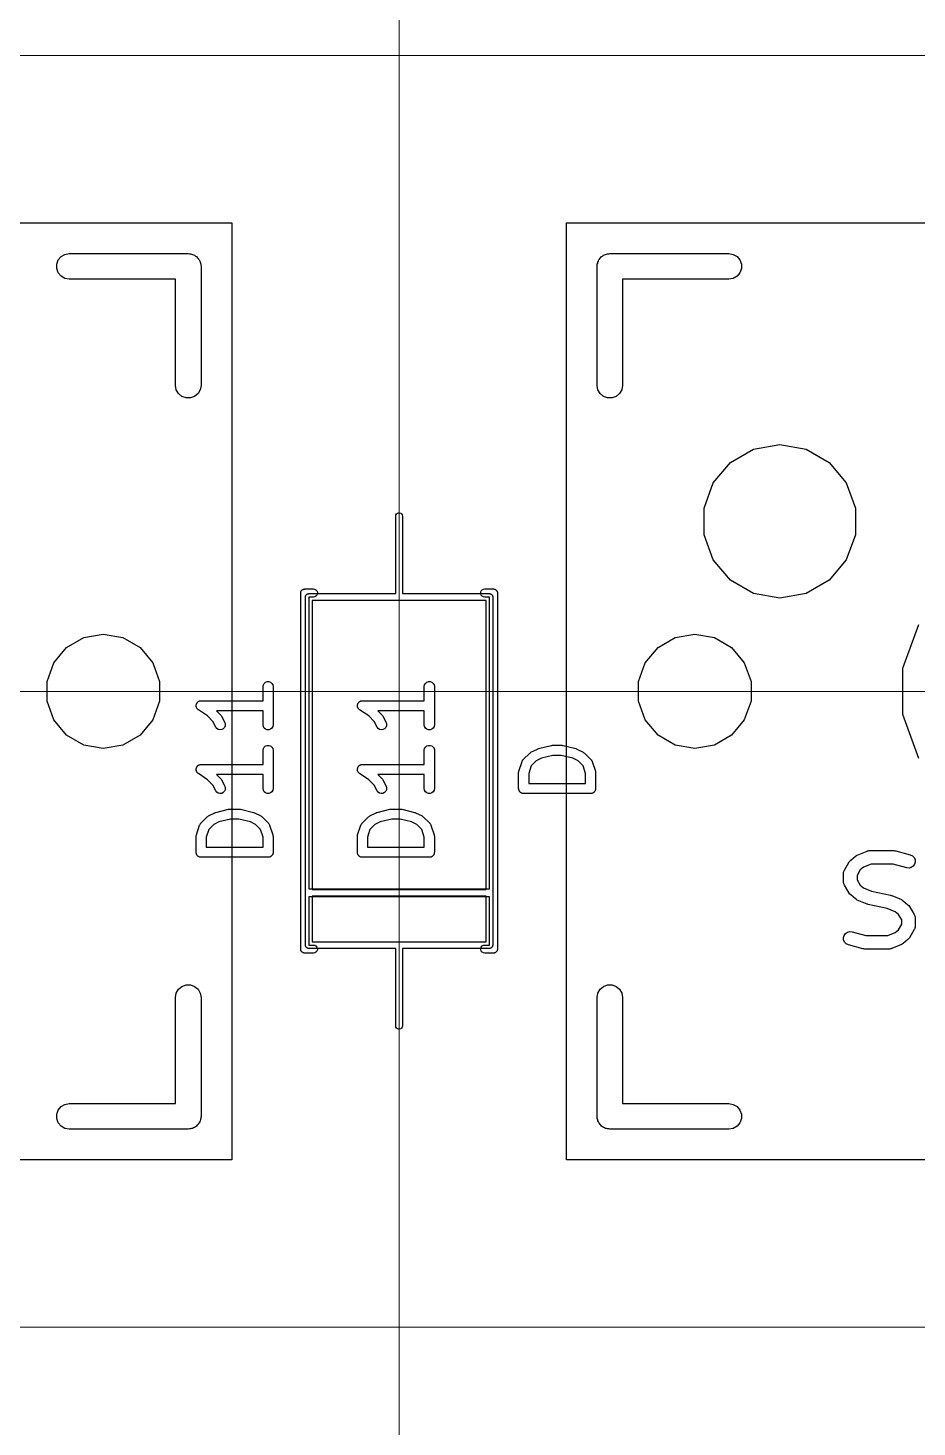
# Model space of a CAD drawing. Header units: millimetres. Extents: x 24 to 200, y 24 to 188.
# Drawn here: x 66.98 to 80.27, y 106.63 to 127.54 of the extents above; entities that cross this region are included whole.
import ezdxf

# ---------------------------------------------------------------- set-up
doc = ezdxf.new("R2010")
doc.units = ezdxf.units.MM
doc.layers.add('3_SwitchPlate', color=6, linetype='Continuous')
doc.layers.add('7_PCBサンプル', color=7, linetype='Continuous')
doc.layers.add('補助線', color=4, linetype='Continuous', lineweight=5, transparency=0.5)

# ---------------------------------------------------------------- blocks, each defined once
blk = doc.blocks.new('hhskb2-F.SilkS')
at = {"layer": '7_PCBサンプル'}
for p, q in [((54.4495, -62.5041), (54.5068, -62.471)), ((54.5068, -62.471), (54.572, -62.4595)), ((54.572, -62.4595), (56.35, -62.4595)), ((56.35, -62.4595), (56.3664, -62.4624)), ((56.3664, -62.4624), (56.3831, -62.4624)), ((56.3831, -62.4624), (56.3987, -62.4681)), ((56.3987, -62.4681), (56.4152, -62.471)), ((56.4152, -62.471), (56.4296, -62.4793)), ((56.4296, -62.4793), (56.4452, -62.485)), ((56.4452, -62.485), (56.458, -62.4957)), ((56.458, -62.4957), (56.4725, -62.5041)), ((62.5275, -62.5041), (62.542, -62.4957)), ((62.542, -62.4957), (62.5547, -62.485)), ((62.5547, -62.485), (62.5704, -62.4793)), ((62.5704, -62.4793), (62.5848, -62.471)), ((62.5848, -62.471), (62.6013, -62.4681)), ((62.6013, -62.4681), (62.6169, -62.4624)), ((62.6169, -62.4624), (62.6336, -62.4624)), ((62.6336, -62.4624), (62.65, -62.4595)), ((62.65, -62.4595), (64.428, -62.4595)), ((64.428, -62.4595), (64.4932, -62.471)), ((64.4932, -62.471), (64.5505, -62.5041)), ((54.3844, -62.6169), (54.407, -62.5547)), ((54.3844, -62.6831), (54.3844, -62.6169)), ((54.407, -62.7452), (54.3844, -62.6831)), ((54.407, -62.5547), (54.4495, -62.5041)), ((56.4725, -62.5041), (56.4832, -62.5168)), ((56.4832, -62.5168), (56.4959, -62.5275)), ((56.4959, -62.5275), (56.5043, -62.542)), ((56.5043, -62.542), (56.515, -62.5547)), ((56.515, -62.5547), (56.5207, -62.5704)), ((56.5207, -62.5704), (56.529, -62.5848)), ((56.529, -62.5848), (56.5319, -62.6013)), ((56.5319, -62.6013), (56.5376, -62.6169)), ((56.5376, -62.6169), (56.5376, -62.6336)), ((56.5376, -62.6336), (56.5405, -62.65)), ((56.5405, -62.65), (56.5405, -64.428)), ((62.4595, -62.65), (62.4624, -62.6336)), ((62.4595, -64.428), (62.4595, -62.65)), ((62.4624, -62.6169), (62.4681, -62.6013)), ((62.4624, -62.6336), (62.4624, -62.6169)), ((62.4681, -62.6013), (62.471, -62.5848)), ((62.471, -62.5848), (62.4793, -62.5704)), ((62.4793, -62.5704), (62.485, -62.5547)), ((62.485, -62.5547), (62.4957, -62.542)), ((62.4957, -62.542), (62.5041, -62.5275)), ((62.5041, -62.5275), (62.5168, -62.5168)), ((62.5168, -62.5168), (62.5275, -62.5041)), ((64.5505, -62.5041), (64.593, -62.5547)), ((64.593, -62.5547), (64.6156, -62.6169)), ((64.6156, -62.6831), (64.593, -62.7452)), ((64.6156, -62.6169), (64.6156, -62.6831)), ((54.4495, -62.7959), (54.407, -62.7452)), ((54.5068, -62.829), (54.4495, -62.7959)), ((54.572, -62.8405), (54.5068, -62.829)), ((56.1595, -62.8405), (54.572, -62.8405)), ((56.1595, -64.428), (56.1595, -62.8405)), ((64.428, -62.8405), (62.8405, -62.8405)), ((62.8405, -62.8405), (62.8405, -64.428)), ((64.4932, -62.829), (64.428, -62.8405)), ((64.5505, -62.7959), (64.4932, -62.829)), ((64.593, -62.7452), (64.5505, -62.7959)), ((56.171, -64.4932), (56.1595, -64.428)), ((56.2041, -64.5505), (56.171, -64.4932)), ((56.2547, -64.593), (56.2041, -64.5505)), ((56.4959, -64.5505), (56.4452, -64.593)), ((56.529, -64.4932), (56.4959, -64.5505)), ((56.5405, -64.428), (56.529, -64.4932)), ((62.471, -64.4932), (62.4595, -64.428)), ((62.5041, -64.5505), (62.471, -64.4932)), ((62.5547, -64.593), (62.5041, -64.5505)), ((62.7959, -64.5505), (62.7452, -64.593)), ((62.829, -64.4932), (62.7959, -64.5505)), ((62.8405, -64.428), (62.829, -64.4932)), ((56.3169, -64.6156), (56.2547, -64.593)), ((56.3831, -64.6156), (56.3169, -64.6156)), ((56.4452, -64.593), (56.3831, -64.6156)), ((62.6169, -64.6156), (62.5547, -64.593)), ((62.6831, -64.6156), (62.6169, -64.6156)), ((62.7452, -64.593), (62.6831, -64.6156)), ((64.4525, -65.5811), (64.7976, -65.3818)), ((64.7976, -65.3818), (65.19, -65.3126)), ((65.19, -65.3126), (65.5824, -65.3818)), ((65.5824, -65.3818), (65.9275, -65.5811)), ((64.1964, -65.8863), (64.4525, -65.5811)), ((65.9275, -65.5811), (66.1836, -65.8863)), ((64.0601, -66.2608), (64.1964, -65.8863)), ((66.1836, -65.8863), (66.3199, -66.2608)), ((64.0601, -66.6592), (64.0601, -66.2608)), ((66.3199, -66.2608), (66.3199, -66.6592)), ((64.1964, -67.0337), (64.0601, -66.6592)), ((66.3199, -66.6592), (66.1836, -67.0337)), ((64.4525, -67.3389), (64.1964, -67.0337)), ((66.1836, -67.0337), (65.9275, -67.3389)), ((58.0309, -67.5196), (58.0327, -67.5147)), ((58.0327, -67.5147), (58.0336, -67.5095)), ((58.0336, -67.5095), (58.0362, -67.5049)), ((58.0362, -67.5049), (58.038, -67.5)), ((58.038, -67.5), (58.0414, -67.496)), ((58.0414, -67.496), (58.044, -67.4914)), ((58.044, -67.4914), (58.0481, -67.4881)), ((58.0481, -67.4881), (58.0514, -67.484)), ((58.0514, -67.484), (58.056, -67.4814)), ((58.056, -67.4814), (58.06, -67.478)), ((58.06, -67.478), (58.0649, -67.4762)), ((58.0649, -67.4762), (58.0695, -67.4736)), ((58.0695, -67.4736), (58.0747, -67.4727)), ((58.0747, -67.4727), (58.0796, -67.4709)), ((58.0796, -67.4709), (58.0848, -67.4709)), ((58.0848, -67.4709), (58.09, -67.47)), ((58.09, -67.47), (58.22, -67.47)), ((58.22, -67.47), (58.2405, -67.4736)), ((58.2405, -67.4736), (58.2586, -67.484)), ((58.2586, -67.484), (58.272, -67.5)), ((58.272, -67.5), (58.2791, -67.5196)), ((60.7209, -67.5196), (60.728, -67.5)), ((60.728, -67.5), (60.7414, -67.484)), ((60.7414, -67.484), (60.7595, -67.4736)), ((60.7595, -67.4736), (60.78, -67.47)), ((60.78, -67.47), (60.91, -67.47)), ((60.91, -67.47), (60.9152, -67.4709)), ((60.9152, -67.4709), (60.9204, -67.4709)), ((60.9204, -67.4709), (60.9253, -67.4727)), ((60.9253, -67.4727), (60.9305, -67.4736)), ((60.9305, -67.4736), (60.9351, -67.4762)), ((60.9351, -67.4762), (60.94, -67.478)), ((60.94, -67.478), (60.944, -67.4814)), ((60.944, -67.4814), (60.9486, -67.484)), ((60.9486, -67.484), (60.9519, -67.4881)), ((60.9519, -67.4881), (60.956, -67.4914)), ((60.956, -67.4914), (60.9586, -67.496)), ((60.9586, -67.496), (60.962, -67.5)), ((60.962, -67.5), (60.9638, -67.5049)), ((60.9638, -67.5049), (60.9664, -67.5095)), ((60.9664, -67.5095), (60.9673, -67.5147)), ((60.9673, -67.5147), (60.9691, -67.5196)), ((64.7976, -67.5382), (64.4525, -67.3389)), ((65.9275, -67.3389), (65.5824, -67.5382)), ((58.03, -67.53), (58.0309, -67.5248)), ((58.03, -72.85), (58.03, -67.53)), ((58.0309, -67.5248), (58.0309, -67.5196)), ((58.22, -67.59), (58.15, -67.59)), ((58.15, -67.59), (58.15, -71.95)), ((58.2405, -67.5864), (58.22, -67.59)), ((58.2586, -67.576), (58.2405, -67.5864)), ((58.272, -67.56), (58.2586, -67.576)), ((58.2791, -67.5404), (58.272, -67.56)), ((58.2791, -67.5196), (58.2791, -67.5404)), ((60.7209, -67.5404), (60.7209, -67.5196)), ((60.728, -67.56), (60.7209, -67.5404)), ((60.7414, -67.576), (60.728, -67.56)), ((60.7595, -67.5864), (60.7414, -67.576)), ((60.78, -67.59), (60.7595, -67.5864)), ((60.85, -67.59), (60.78, -67.59)), ((60.85, -71.95), (60.85, -67.59)), ((60.9691, -67.5196), (60.9691, -67.5248)), ((60.9691, -67.5248), (60.97, -67.53)), ((60.97, -67.53), (60.97, -72.85)), ((65.19, -67.6074), (64.7976, -67.5382)), ((65.5824, -67.5382), (65.19, -67.6074)), ((67.0289, -68.6524), (67.2666, -67.9992)), ((54.3403, -68.5729), (54.531, -68.3457)), ((54.531, -68.3457), (54.7879, -68.1974)), ((54.7879, -68.1974), (55.08, -68.1458)), ((55.08, -68.1458), (55.3721, -68.1974)), ((55.3721, -68.1974), (55.629, -68.3457)), ((55.629, -68.3457), (55.8197, -68.5729)), ((63.1803, -68.5729), (63.371, -68.3457)), ((63.371, -68.3457), (63.6279, -68.1974)), ((63.6279, -68.1974), (63.92, -68.1458)), ((63.92, -68.1458), (64.2121, -68.1974)), ((64.2121, -68.1974), (64.469, -68.3457)), ((64.469, -68.3457), (64.6597, -68.5729)), ((54.2388, -68.8517), (54.3403, -68.5729)), ((55.8197, -68.5729), (55.9212, -68.8517)), ((63.0788, -68.8517), (63.1803, -68.5729)), ((64.6597, -68.5729), (64.7612, -68.8517)), ((67.0289, -69.3476), (67.0289, -68.6524)), ((54.2388, -69.1483), (54.2388, -68.8517)), ((55.9212, -68.8517), (55.9212, -69.1483)), ((57.4674, -68.9281), (57.4719, -68.9024)), ((57.4674, -69.1388), (57.4674, -68.9281)), ((57.4719, -68.9024), (57.4849, -68.8799)), ((57.4849, -68.8799), (57.5049, -68.8631)), ((57.5049, -68.8631), (57.5294, -68.8542)), ((57.5294, -68.8542), (57.5554, -68.8542)), ((57.5554, -68.8542), (57.5799, -68.8631)), ((57.5799, -68.8631), (57.5998, -68.8799)), ((57.5998, -68.8799), (57.6129, -68.9024)), ((57.6129, -68.9024), (57.6174, -68.9281)), ((57.6174, -68.9281), (57.6174, -69.4995)), ((63.0788, -69.1483), (63.0788, -68.8517)), ((64.7612, -68.8517), (64.7612, -69.1483)), ((54.3403, -69.4271), (54.2388, -69.1483)), ((55.9212, -69.1483), (55.8197, -69.4271)), ((56.4716, -69.1924), (56.4737, -69.1837)), ((56.4737, -69.1837), (56.476, -69.1802)), ((56.476, -69.1802), (56.4774, -69.1763)), ((56.4774, -69.1763), (56.4832, -69.1695)), ((56.4832, -69.1695), (56.4881, -69.162)), ((56.4881, -69.162), (56.4915, -69.1595)), ((56.4915, -69.1595), (56.4942, -69.1564)), ((56.4942, -69.1564), (56.5019, -69.1519)), ((56.5019, -69.1519), (56.5091, -69.1466)), ((56.5091, -69.1466), (56.5131, -69.1454)), ((56.5131, -69.1454), (56.5167, -69.1433)), ((56.5167, -69.1433), (56.5255, -69.1418)), ((56.5255, -69.1418), (56.5341, -69.1393)), ((56.5341, -69.1393), (56.5383, -69.1395)), ((56.5383, -69.1395), (56.5424, -69.1388)), ((56.5424, -69.1388), (57.4674, -69.1388)), ((63.1803, -69.4271), (63.0788, -69.1483)), ((64.7612, -69.1483), (64.6597, -69.4271)), ((56.4675, -69.209), (56.4685, -69.2049)), ((56.4685, -69.2179), (56.4675, -69.209)), ((56.4685, -69.2008), (56.4716, -69.1924)), ((56.4685, -69.2049), (56.4685, -69.2008)), ((56.4685, -69.2268), (56.4685, -69.2179)), ((56.4699, -69.2307), (56.4685, -69.2268)), ((56.4704, -69.2349), (56.4699, -69.2307)), ((56.4744, -69.2429), (56.4704, -69.2349)), ((56.4774, -69.2513), (56.4744, -69.2429)), ((56.4801, -69.2545), (56.4774, -69.2513)), ((56.4819, -69.2582), (56.4801, -69.2545)), ((56.4884, -69.2644), (56.4819, -69.2582)), ((56.4942, -69.2713), (56.4884, -69.2644)), ((56.4978, -69.2733), (56.4942, -69.2713)), ((56.5008, -69.2762), (56.4978, -69.2733)), ((56.6375, -69.3673), (56.5008, -69.2762)), ((56.7188, -69.4487), (56.6375, -69.3673)), ((57.4674, -69.2888), (56.7711, -69.2888)), ((56.7711, -69.2888), (56.8335, -69.3513)), ((56.8335, -69.3513), (56.8404, -69.3611)), ((56.8404, -69.3611), (56.8476, -69.3707)), ((56.8476, -69.3707), (56.8952, -69.466)), ((57.4674, -69.4995), (57.4674, -69.2888)), ((67.2666, -70.0008), (67.0289, -69.3476)), ((54.531, -69.6543), (54.3403, -69.4271)), ((55.8197, -69.4271), (55.629, -69.6543)), ((56.761, -69.5331), (56.7188, -69.4487)), ((56.7765, -69.554), (56.761, -69.5331)), ((56.7983, -69.5683), (56.7765, -69.554)), ((56.8236, -69.5744), (56.7983, -69.5683)), ((56.8495, -69.5714), (56.8236, -69.5744)), ((56.8728, -69.5598), (56.8495, -69.5714)), ((56.8907, -69.5408), (56.8728, -69.5598)), ((56.901, -69.5169), (56.8907, -69.5408)), ((56.8952, -69.466), (56.9026, -69.4909)), ((56.9026, -69.4909), (56.901, -69.5169)), ((57.4719, -69.5252), (57.4674, -69.4995)), ((57.4849, -69.5477), (57.4719, -69.5252)), ((57.5049, -69.5645), (57.4849, -69.5477)), ((57.5294, -69.5734), (57.5049, -69.5645)), ((57.5554, -69.5734), (57.5294, -69.5734)), ((57.5799, -69.5645), (57.5554, -69.5734)), ((57.5998, -69.5477), (57.5799, -69.5645)), ((57.6129, -69.5252), (57.5998, -69.5477)), ((57.6174, -69.4995), (57.6129, -69.5252)), ((63.371, -69.6543), (63.1803, -69.4271)), ((64.6597, -69.4271), (64.469, -69.6543)), ((54.7879, -69.8026), (54.531, -69.6543)), ((55.08, -69.8541), (54.7879, -69.8026)), ((55.3721, -69.8026), (55.08, -69.8541)), ((55.629, -69.6543), (55.3721, -69.8026)), ((57.5049, -69.8155), (57.5294, -69.8066)), ((57.5294, -69.8066), (57.5554, -69.8066)), ((57.5554, -69.8066), (57.5799, -69.8155)), ((63.6279, -69.8026), (63.371, -69.6543)), ((63.92, -69.8541), (63.6279, -69.8026)), ((64.2121, -69.8026), (63.92, -69.8541)), ((64.469, -69.6543), (64.2121, -69.8026)), ((57.4674, -69.8805), (57.4719, -69.8548)), ((57.4674, -70.0912), (57.4674, -69.8805)), ((57.4719, -69.8548), (57.4849, -69.8323)), ((57.4849, -69.8323), (57.5049, -69.8155)), ((57.5799, -69.8155), (57.5998, -69.8323)), ((57.5998, -69.8323), (57.6129, -69.8548)), ((57.6129, -69.8548), (57.6174, -69.8805)), ((57.6174, -69.8805), (57.6174, -70.4519)), ((56.4675, -70.1614), (56.4685, -70.1573)), ((56.4685, -70.1703), (56.4675, -70.1614)), ((56.4685, -70.1532), (56.4716, -70.1448)), ((56.4685, -70.1573), (56.4685, -70.1532)), ((56.4685, -70.1792), (56.4685, -70.1703)), ((56.4699, -70.1831), (56.4685, -70.1792)), ((56.4704, -70.1873), (56.4699, -70.1831)), ((56.4744, -70.1953), (56.4704, -70.1873)), ((56.4716, -70.1448), (56.4737, -70.1361)), ((56.4737, -70.1361), (56.476, -70.1326)), ((56.4774, -70.2037), (56.4744, -70.1953)), ((56.476, -70.1326), (56.4774, -70.1287)), ((56.4774, -70.1287), (56.4832, -70.1218)), ((56.4801, -70.2069), (56.4774, -70.2037)), ((56.4819, -70.2106), (56.4801, -70.2069)), ((56.4884, -70.2168), (56.4819, -70.2106)), ((56.4832, -70.1218), (56.4881, -70.1144)), ((56.4881, -70.1144), (56.4915, -70.1119)), ((56.4942, -70.2236), (56.4884, -70.2168)), ((56.4915, -70.1119), (56.4942, -70.1087)), ((56.4942, -70.1087), (56.5019, -70.1043)), ((56.4978, -70.2257), (56.4942, -70.2236)), ((56.5008, -70.2286), (56.4978, -70.2257)), ((56.6375, -70.3197), (56.5008, -70.2286)), ((56.5019, -70.1043), (56.5091, -70.099)), ((56.5091, -70.099), (56.5131, -70.0978)), ((56.5131, -70.0978), (56.5167, -70.0957)), ((56.5167, -70.0957), (56.5255, -70.0942)), ((56.5255, -70.0942), (56.5341, -70.0916)), ((56.5341, -70.0916), (56.5383, -70.0919)), ((56.5383, -70.0919), (56.5424, -70.0912)), ((56.5424, -70.0912), (57.4674, -70.0912)), ((56.7188, -70.4011), (56.6375, -70.3197)), ((56.761, -70.4854), (56.7188, -70.4011)), ((57.4674, -70.2412), (56.7711, -70.2412)), ((56.7711, -70.2412), (56.8335, -70.3036)), ((56.8335, -70.3036), (56.8404, -70.3135)), ((56.8404, -70.3135), (56.8476, -70.3231)), ((56.8476, -70.3231), (56.8952, -70.4184)), ((56.8952, -70.4184), (56.9026, -70.4433)), ((57.4674, -70.4519), (57.4674, -70.2412)), ((56.7765, -70.5064), (56.761, -70.4854)), ((56.7983, -70.5207), (56.7765, -70.5064)), ((56.8236, -70.5268), (56.7983, -70.5207)), ((56.8495, -70.5238), (56.8236, -70.5268)), ((56.8728, -70.5121), (56.8495, -70.5238)), ((56.8907, -70.4932), (56.8728, -70.5121)), ((56.901, -70.4693), (56.8907, -70.4932)), ((56.9026, -70.4433), (56.901, -70.4693)), ((57.4719, -70.4776), (57.4674, -70.4519)), ((57.4849, -70.5001), (57.4719, -70.4776)), ((57.5049, -70.5169), (57.4849, -70.5001)), ((57.5294, -70.5258), (57.5049, -70.5169)), ((57.5554, -70.5258), (57.5294, -70.5258)), ((57.5799, -70.5169), (57.5554, -70.5258)), ((57.5998, -70.5001), (57.5799, -70.5169)), ((57.6129, -70.4776), (57.5998, -70.5001)), ((57.6174, -70.4519), (57.6129, -70.4776)), ((56.6517, -70.861), (56.7469, -70.8134)), ((56.7469, -70.8134), (56.7548, -70.8111)), ((56.7548, -70.8111), (56.7623, -70.8077)), ((56.7623, -70.8077), (56.9528, -70.7601)), ((56.9528, -70.7601), (56.9619, -70.7595)), ((56.9619, -70.7595), (56.971, -70.7579)), ((56.971, -70.7579), (57.1138, -70.7579)), ((57.1138, -70.7579), (57.1228, -70.7595)), ((57.1228, -70.7595), (57.132, -70.7601)), ((57.132, -70.7601), (57.3225, -70.8077)), ((57.3225, -70.8077), (57.33, -70.8111)), ((57.33, -70.8111), (57.3378, -70.8134)), ((57.3378, -70.8134), (57.4331, -70.861)), ((56.4712, -71.1425), (56.5188, -70.9996)), ((56.5188, -70.9996), (56.5209, -70.9958)), ((56.5209, -70.9958), (56.522, -70.9916)), ((56.522, -70.9916), (56.5271, -70.9844)), ((56.5271, -70.9844), (56.5313, -70.9767)), ((56.5313, -70.9767), (56.5345, -70.9738)), ((56.5345, -70.9738), (56.537, -70.9703)), ((56.537, -70.9703), (56.6322, -70.8751)), ((56.6556, -71.0638), (56.6174, -71.1784)), ((56.6322, -70.8751), (56.642, -70.8682)), ((56.642, -70.8682), (56.6517, -70.861)), ((56.7297, -70.9897), (56.6556, -71.0638)), ((56.8067, -70.9512), (56.7297, -70.9897)), ((56.9802, -70.9079), (56.8067, -70.9512)), ((57.1046, -70.9079), (56.9802, -70.9079)), ((57.2781, -70.9512), (57.1046, -70.9079)), ((57.3551, -70.9897), (57.2781, -70.9512)), ((57.4292, -71.0638), (57.3551, -70.9897)), ((57.4674, -71.1784), (57.4292, -71.0638)), ((57.4331, -70.861), (57.4427, -70.8682)), ((57.4427, -70.8682), (57.4526, -70.8751)), ((57.4526, -70.8751), (57.5478, -70.9703)), ((57.5478, -70.9703), (57.5503, -70.9738)), ((57.5503, -70.9738), (57.5535, -70.9767)), ((57.5535, -70.9767), (57.5577, -70.9844)), ((57.5577, -70.9844), (57.5627, -70.9916)), ((57.5627, -70.9916), (57.5639, -70.9958)), ((57.5639, -70.9958), (57.5659, -70.9996)), ((57.5659, -70.9996), (57.6135, -71.1425)), ((56.4674, -71.1662), (56.4695, -71.1543)), ((56.4674, -71.4043), (56.4674, -71.1662)), ((56.4695, -71.1543), (56.4712, -71.1425)), ((56.6174, -71.1784), (56.6174, -71.3293)), ((57.4674, -71.3293), (57.4674, -71.1784)), ((57.6135, -71.1425), (57.6153, -71.1543)), ((57.6153, -71.1543), (57.6174, -71.1662)), ((57.6174, -71.1662), (57.6174, -71.4043)), ((56.4685, -71.4107), (56.4674, -71.4043)), ((56.4685, -71.4173), (56.4685, -71.4107)), ((56.4708, -71.4235), (56.4685, -71.4173)), ((56.4719, -71.4299), (56.4708, -71.4235)), ((56.4752, -71.4356), (56.4719, -71.4299)), ((56.4774, -71.4418), (56.4752, -71.4356)), ((56.4816, -71.4468), (56.4774, -71.4418)), ((56.4849, -71.4525), (56.4816, -71.4468)), ((56.49, -71.4567), (56.4849, -71.4525)), ((56.4942, -71.4617), (56.49, -71.4567)), ((56.4999, -71.465), (56.4942, -71.4617)), ((56.5049, -71.4692), (56.4999, -71.465)), ((56.511, -71.4715), (56.5049, -71.4692)), ((56.5167, -71.4748), (56.511, -71.4715)), ((56.5232, -71.4759), (56.5167, -71.4748)), ((56.5294, -71.4781), (56.5232, -71.4759)), ((56.5359, -71.4781), (56.5294, -71.4781)), ((56.5424, -71.4793), (56.5359, -71.4781)), ((57.5424, -71.4793), (56.5424, -71.4793)), ((56.6174, -71.3293), (57.4674, -71.3293)), ((57.5488, -71.4781), (57.5424, -71.4793)), ((57.5554, -71.4781), (57.5488, -71.4781)), ((57.5616, -71.4759), (57.5554, -71.4781)), ((57.568, -71.4748), (57.5616, -71.4759)), ((57.5737, -71.4715), (57.568, -71.4748)), ((57.5799, -71.4692), (57.5737, -71.4715)), ((57.5849, -71.465), (57.5799, -71.4692)), ((57.5906, -71.4617), (57.5849, -71.465)), ((57.5948, -71.4567), (57.5906, -71.4617)), ((57.5998, -71.4525), (57.5948, -71.4567)), ((57.6031, -71.4468), (57.5998, -71.4525)), ((57.6073, -71.4418), (57.6031, -71.4468)), ((57.6096, -71.4356), (57.6073, -71.4418)), ((57.6129, -71.4299), (57.6096, -71.4356)), ((57.614, -71.4235), (57.6129, -71.4299)), ((57.6162, -71.4173), (57.614, -71.4235)), ((57.6174, -71.4043), (57.6162, -71.4107)), ((57.6162, -71.4107), (57.6162, -71.4173)), ((66.2498, -71.5224), (66.3224, -71.4619)), ((66.3224, -71.4619), (66.3356, -71.4544)), ((66.3356, -71.4544), (66.3484, -71.4462)), ((66.3484, -71.4462), (66.4935, -71.3857)), ((66.4935, -71.3857), (66.4958, -71.3852)), ((66.4958, -71.3852), (66.4978, -71.3841)), ((66.4978, -71.3841), (66.5129, -71.3814)), ((66.5129, -71.3814), (66.5279, -71.378)), ((66.5279, -71.378), (66.5303, -71.3783)), ((66.5303, -71.3783), (66.5326, -71.3779)), ((66.5326, -71.3779), (66.8954, -71.3779)), ((66.8954, -71.3779), (66.909, -71.3803)), ((66.909, -71.3803), (66.9226, -71.3816)), ((66.9226, -71.3816), (67.1403, -71.4421)), ((67.1403, -71.4421), (67.1722, -71.4573)), ((67.1722, -71.4573), (67.1969, -71.4825)), ((67.1969, -71.4825), (67.2115, -71.5146)), ((66.1425, -71.7021), (66.1454, -71.6946)), ((66.1454, -71.6946), (66.1468, -71.6867)), ((66.1468, -71.6867), (66.1517, -71.6782)), ((66.1517, -71.6782), (66.1552, -71.6692)), ((66.1552, -71.6692), (66.2277, -71.5482)), ((66.2277, -71.5482), (66.2388, -71.5354)), ((66.2388, -71.5354), (66.2498, -71.5224)), ((66.3931, -71.6675), (66.3439, -71.7496)), ((66.4407, -71.6279), (66.3931, -71.6675)), ((66.5529, -71.5811), (66.4407, -71.6279)), ((66.8816, -71.5811), (66.5529, -71.5811)), ((67.0859, -71.6379), (66.8816, -71.5811)), ((67.1211, -71.6413), (67.0859, -71.6379)), ((67.1552, -71.6325), (67.1211, -71.6413)), ((67.1843, -71.6125), (67.1552, -71.6325)), ((67.2048, -71.5838), (67.1843, -71.6125)), ((67.2143, -71.5498), (67.2048, -71.5838)), ((67.2115, -71.5146), (67.2143, -71.5498)), ((66.1407, -71.7214), (66.1424, -71.7118)), ((66.1407, -71.8424), (66.1407, -71.7214)), ((66.1424, -71.852), (66.1407, -71.8424)), ((66.1424, -71.7118), (66.1425, -71.7021)), ((66.1425, -71.8617), (66.1424, -71.852)), ((66.1454, -71.8692), (66.1425, -71.8617)), ((66.1468, -71.8771), (66.1454, -71.8692)), ((66.1517, -71.8856), (66.1468, -71.8771)), ((66.1552, -71.8947), (66.1517, -71.8856)), ((66.2277, -72.0156), (66.1552, -71.8947)), ((66.3439, -71.7496), (66.3439, -71.8142)), ((66.3439, -71.8142), (66.3931, -71.8963)), ((66.3931, -71.8963), (66.4407, -71.9359)), ((58.15, -71.95), (60.85, -71.95)), ((60.85, -72.07), (58.15, -72.07)), ((58.15, -72.07), (58.15, -72.79)), ((60.85, -72.79), (60.85, -72.07)), ((66.2389, -72.0284), (66.2277, -72.0156)), ((66.2498, -72.0414), (66.2389, -72.0284)), ((66.3224, -72.1019), (66.2498, -72.0414)), ((66.3356, -72.1094), (66.3224, -72.1019)), ((66.3484, -72.1176), (66.3356, -72.1094)), ((66.4407, -71.9359), (66.5627, -71.9868)), ((66.5627, -71.9868), (66.8436, -72.0453)), ((66.8436, -72.0453), (66.8525, -72.0489)), ((66.8525, -72.0489), (66.8619, -72.051)), ((66.8619, -72.051), (67.0071, -72.1115)), ((67.0071, -72.1115), (67.0199, -72.1196)), ((66.4935, -72.1781), (66.3484, -72.1176)), ((66.5029, -72.1802), (66.4935, -72.1781)), ((66.5118, -72.1838), (66.5029, -72.1802)), ((66.7927, -72.2423), (66.5118, -72.1838)), ((66.9148, -72.2931), (66.7927, -72.2423)), ((66.9623, -72.3327), (66.9148, -72.2931)), ((67.0199, -72.1196), (67.033, -72.1272)), ((67.033, -72.1272), (67.1056, -72.1877)), ((67.1056, -72.1877), (67.1166, -72.2006)), ((67.1166, -72.2006), (67.1277, -72.2134)), ((67.1277, -72.2134), (67.2003, -72.3344)), ((67.0115, -72.4148), (66.9623, -72.3327)), ((66.9623, -72.5615), (67.0115, -72.4795)), ((67.0115, -72.4795), (67.0115, -72.4148)), ((67.2003, -72.3344), (67.2037, -72.3435)), ((67.2037, -72.3435), (67.2086, -72.3519)), ((67.2086, -72.3519), (67.21, -72.3598)), ((67.21, -72.3598), (67.2129, -72.3673)), ((67.2129, -72.5269), (67.21, -72.5344)), ((67.2129, -72.3673), (67.2131, -72.3771)), ((67.2131, -72.5172), (67.2129, -72.5269)), ((67.2131, -72.3771), (67.2147, -72.3867)), ((67.2147, -72.5076), (67.2131, -72.5172)), ((67.2147, -72.3867), (67.2147, -72.5076)), ((66.1412, -72.6793), (66.1506, -72.6453)), ((66.1439, -72.7144), (66.1412, -72.6793)), ((66.1585, -72.7466), (66.1439, -72.7144)), ((66.1506, -72.6453), (66.1711, -72.6166)), ((66.1711, -72.6166), (66.2002, -72.5966)), ((66.2002, -72.5966), (66.2344, -72.5878)), ((66.2344, -72.5878), (66.2695, -72.5912)), ((66.2695, -72.5912), (66.4738, -72.6479)), ((66.4738, -72.6479), (66.8025, -72.6479)), ((66.8025, -72.6479), (66.9148, -72.6012)), ((66.9148, -72.6012), (66.9623, -72.5615)), ((67.1056, -72.7066), (67.033, -72.7671)), ((67.1166, -72.6937), (67.1056, -72.7066)), ((67.1277, -72.6808), (67.1166, -72.6937)), ((67.2003, -72.5599), (67.1277, -72.6808)), ((67.2037, -72.5508), (67.2003, -72.5599)), ((67.2086, -72.5424), (67.2037, -72.5508)), ((67.21, -72.5344), (67.2086, -72.5424)), ((58.0309, -72.8552), (58.03, -72.85)), ((58.0309, -72.8604), (58.0309, -72.8552)), ((58.0327, -72.8653), (58.0309, -72.8604)), ((58.0336, -72.8705), (58.0327, -72.8653)), ((58.0362, -72.8751), (58.0336, -72.8705)), ((58.038, -72.88), (58.0362, -72.8751)), ((58.0414, -72.884), (58.038, -72.88)), ((58.044, -72.8886), (58.0414, -72.884)), ((58.0481, -72.8919), (58.044, -72.8886)), ((58.0514, -72.896), (58.0481, -72.8919)), ((58.056, -72.8986), (58.0514, -72.896)), ((58.06, -72.902), (58.056, -72.8986)), ((58.0649, -72.9038), (58.06, -72.902)), ((58.0695, -72.9064), (58.0649, -72.9038)), ((58.0747, -72.9073), (58.0695, -72.9064)), ((58.0796, -72.9091), (58.0747, -72.9073)), ((58.0848, -72.9091), (58.0796, -72.9091)), ((58.09, -72.91), (58.0848, -72.9091)), ((58.22, -72.91), (58.09, -72.91)), ((58.15, -72.79), (58.22, -72.79)), ((58.22, -72.79), (58.2405, -72.7936)), ((58.2405, -72.9064), (58.22, -72.91)), ((58.2405, -72.7936), (58.2586, -72.804)), ((58.2586, -72.896), (58.2405, -72.9064)), ((58.2586, -72.804), (58.272, -72.82)), ((58.272, -72.88), (58.2586, -72.896)), ((58.272, -72.82), (58.2791, -72.8396)), ((58.2791, -72.8604), (58.272, -72.88)), ((58.2791, -72.8396), (58.2791, -72.8604)), ((60.7209, -72.8396), (60.728, -72.82)), ((60.7209, -72.8604), (60.7209, -72.8396)), ((60.728, -72.88), (60.7209, -72.8604)), ((60.728, -72.82), (60.7414, -72.804)), ((60.7414, -72.896), (60.728, -72.88)), ((60.7414, -72.804), (60.7595, -72.7936)), ((60.7595, -72.9064), (60.7414, -72.896)), ((60.7595, -72.7936), (60.78, -72.79)), ((60.78, -72.91), (60.7595, -72.9064)), ((60.78, -72.79), (60.85, -72.79)), ((60.91, -72.91), (60.78, -72.91)), ((60.9152, -72.9091), (60.91, -72.91)), ((60.9204, -72.9091), (60.9152, -72.9091)), ((60.9253, -72.9073), (60.9204, -72.9091)), ((60.9305, -72.9064), (60.9253, -72.9073)), ((60.9351, -72.9038), (60.9305, -72.9064)), ((60.94, -72.902), (60.9351, -72.9038)), ((60.944, -72.8986), (60.94, -72.902)), ((60.9486, -72.896), (60.944, -72.8986)), ((60.9519, -72.8919), (60.9486, -72.896)), ((60.956, -72.8886), (60.9519, -72.8919)), ((60.9586, -72.884), (60.956, -72.8886)), ((60.962, -72.88), (60.9586, -72.884)), ((60.9638, -72.8751), (60.962, -72.88)), ((60.9664, -72.8705), (60.9638, -72.8751)), ((60.9673, -72.8653), (60.9664, -72.8705)), ((60.9691, -72.8604), (60.9673, -72.8653)), ((60.97, -72.85), (60.9691, -72.8552)), ((60.9691, -72.8552), (60.9691, -72.8604)), ((66.1833, -72.7717), (66.1585, -72.7466)), ((66.2151, -72.7869), (66.1833, -72.7717)), ((66.4328, -72.8474), (66.2151, -72.7869)), ((66.4465, -72.8487), (66.4328, -72.8474)), ((66.46, -72.8511), (66.4465, -72.8487)), ((66.8229, -72.8511), (66.46, -72.8511)), ((66.8252, -72.8507), (66.8229, -72.8511)), ((66.8275, -72.851), (66.8252, -72.8507)), ((66.8425, -72.8477), (66.8275, -72.851)), ((66.8576, -72.845), (66.8425, -72.8477)), ((66.8596, -72.8438), (66.8576, -72.845)), ((66.8619, -72.8433), (66.8596, -72.8438)), ((67.0071, -72.7828), (66.8619, -72.8433)), ((67.0199, -72.7746), (67.0071, -72.7828)), ((67.033, -72.7671), (67.0199, -72.7746)), ((56.1595, -73.572), (56.171, -73.5068)), ((56.1595, -75.1595), (56.1595, -73.572)), ((56.171, -73.5068), (56.2041, -73.4495)), ((56.2041, -73.4495), (56.2547, -73.407)), ((56.2547, -73.407), (56.3169, -73.3844)), ((56.3169, -73.3844), (56.3831, -73.3844)), ((56.3831, -73.3844), (56.4452, -73.407)), ((56.4452, -73.407), (56.4959, -73.4495)), ((56.4959, -73.4495), (56.529, -73.5068)), ((56.529, -73.5068), (56.5405, -73.572)), ((56.5405, -73.572), (56.5405, -75.35)), ((62.4595, -73.572), (62.471, -73.5068)), ((62.4595, -75.35), (62.4595, -73.572)), ((62.471, -73.5068), (62.5041, -73.4495)), ((62.5041, -73.4495), (62.5547, -73.407)), ((62.5547, -73.407), (62.6169, -73.3844)), ((62.6169, -73.3844), (62.6831, -73.3844)), ((62.6831, -73.3844), (62.7452, -73.407)), ((62.7452, -73.407), (62.7959, -73.4495)), ((62.7959, -73.4495), (62.829, -73.5068)), ((62.829, -73.5068), (62.8405, -73.572)), ((62.8405, -73.572), (62.8405, -75.1595)), ((54.407, -75.2548), (54.4495, -75.2041)), ((54.4495, -75.2041), (54.5068, -75.171)), ((54.5068, -75.171), (54.572, -75.1595)), ((54.572, -75.1595), (56.1595, -75.1595)), ((62.8405, -75.1595), (64.428, -75.1595)), ((64.428, -75.1595), (64.4932, -75.171)), ((64.4932, -75.171), (64.5505, -75.2041)), ((64.5505, -75.2041), (64.593, -75.2548)), ((54.3844, -75.3169), (54.407, -75.2548)), ((54.3844, -75.3831), (54.3844, -75.3169)), ((54.407, -75.4453), (54.3844, -75.3831)), ((54.4495, -75.4959), (54.407, -75.4453)), ((56.5043, -75.458), (56.4959, -75.4725)), ((56.515, -75.4453), (56.5043, -75.458)), ((56.5207, -75.4296), (56.515, -75.4453)), ((56.529, -75.4152), (56.5207, -75.4296)), ((56.5319, -75.3987), (56.529, -75.4152)), ((56.5376, -75.3831), (56.5319, -75.3987)), ((56.5405, -75.35), (56.5376, -75.3664)), ((56.5376, -75.3664), (56.5376, -75.3831)), ((62.4624, -75.3664), (62.4595, -75.35)), ((62.4624, -75.3831), (62.4624, -75.3664)), ((62.4681, -75.3987), (62.4624, -75.3831)), ((62.471, -75.4152), (62.4681, -75.3987)), ((62.4793, -75.4296), (62.471, -75.4152)), ((62.485, -75.4453), (62.4793, -75.4296)), ((62.4957, -75.458), (62.485, -75.4453)), ((62.5041, -75.4725), (62.4957, -75.458)), ((64.593, -75.4453), (64.5505, -75.4959)), ((64.593, -75.2548), (64.6156, -75.3169)), ((64.6156, -75.3831), (64.593, -75.4453)), ((64.6156, -75.3169), (64.6156, -75.3831)), ((54.5068, -75.529), (54.4495, -75.4959)), ((54.572, -75.5405), (54.5068, -75.529)), ((56.35, -75.5405), (54.572, -75.5405)), ((56.3664, -75.5376), (56.35, -75.5405)), ((56.3831, -75.5376), (56.3664, -75.5376)), ((56.3987, -75.5319), (56.3831, -75.5376)), ((56.4152, -75.529), (56.3987, -75.5319)), ((56.4296, -75.5207), (56.4152, -75.529)), ((56.4452, -75.515), (56.4296, -75.5207)), ((56.458, -75.5043), (56.4452, -75.515)), ((56.4725, -75.4959), (56.458, -75.5043)), ((56.4832, -75.4832), (56.4725, -75.4959)), ((56.4959, -75.4725), (56.4832, -75.4832)), ((62.5168, -75.4832), (62.5041, -75.4725)), ((62.5275, -75.4959), (62.5168, -75.4832)), ((62.542, -75.5043), (62.5275, -75.4959)), ((62.5547, -75.515), (62.542, -75.5043)), ((62.5704, -75.5207), (62.5547, -75.515)), ((62.5848, -75.529), (62.5704, -75.5207)), ((62.6013, -75.5319), (62.5848, -75.529)), ((62.6169, -75.5376), (62.6013, -75.5319)), ((62.6336, -75.5376), (62.6169, -75.5376)), ((62.65, -75.5405), (62.6336, -75.5376)), ((64.428, -75.5405), (62.65, -75.5405)), ((64.4932, -75.529), (64.428, -75.5405)), ((64.5505, -75.4959), (64.4932, -75.529))]:
    blk.add_line(p, q, dxfattribs=at)
blk = doc.blocks.new('hhskb2-F.Fab')
at = {"layer": '7_PCBサンプル'}
for p, q in [((59.45, -66.38), (59.453, -66.3629)), ((59.45, -67.54), (59.45, -66.38)), ((59.453, -66.3629), (59.4617, -66.3479)), ((59.4617, -66.3479), (59.475, -66.3367)), ((59.475, -66.3367), (59.4913, -66.3308)), ((59.4913, -66.3308), (59.5087, -66.3308)), ((59.5087, -66.3308), (59.525, -66.3367)), ((59.525, -66.3367), (59.5383, -66.3479)), ((59.5383, -66.3479), (59.547, -66.3629)), ((59.547, -66.3629), (59.55, -66.38)), ((59.55, -66.38), (59.55, -67.54)), ((58.1, -67.59), (58.1008, -67.5857)), ((58.1, -72.79), (58.1, -67.59)), ((58.1008, -67.5813), (58.1023, -67.5772)), ((58.1008, -67.5857), (58.1008, -67.5813)), ((58.1023, -67.5772), (58.103, -67.5729)), ((58.103, -67.5729), (58.1052, -67.5691)), ((58.1052, -67.5691), (58.1067, -67.565)), ((58.1067, -67.565), (58.1095, -67.5616)), ((58.1095, -67.5616), (58.1117, -67.5579)), ((58.1117, -67.5579), (58.115, -67.555)), ((58.115, -67.555), (58.1179, -67.5517)), ((58.1179, -67.5517), (58.1216, -67.5495)), ((58.1216, -67.5495), (58.125, -67.5467)), ((58.125, -67.5467), (58.1291, -67.5452)), ((58.1291, -67.5452), (58.1329, -67.543)), ((58.1329, -67.543), (58.1372, -67.5423)), ((58.1372, -67.5423), (58.1413, -67.5408)), ((58.1413, -67.5408), (58.1457, -67.5408)), ((58.1457, -67.5408), (58.15, -67.54)), ((58.15, -67.54), (59.45, -67.54)), ((58.2, -67.64), (58.2, -71.96)), ((60.8, -67.64), (58.2, -67.64)), ((59.55, -67.54), (60.85, -67.54)), ((60.8, -71.96), (60.8, -67.64)), ((60.85, -67.54), (60.8543, -67.5408)), ((60.8543, -67.5408), (60.8587, -67.5408)), ((60.8587, -67.5408), (60.8628, -67.5423)), ((60.8628, -67.5423), (60.8671, -67.543)), ((60.8671, -67.543), (60.8709, -67.5452)), ((60.8709, -67.5452), (60.875, -67.5467)), ((60.875, -67.5467), (60.8784, -67.5495)), ((60.8784, -67.5495), (60.8821, -67.5517)), ((60.8821, -67.5517), (60.885, -67.555)), ((60.885, -67.555), (60.8883, -67.5579)), ((60.8883, -67.5579), (60.8905, -67.5616)), ((60.8905, -67.5616), (60.8933, -67.565)), ((60.8933, -67.565), (60.8948, -67.5691)), ((60.8948, -67.5691), (60.897, -67.5729)), ((60.897, -67.5729), (60.8977, -67.5772)), ((60.8977, -67.5772), (60.8992, -67.5813)), ((60.8992, -67.5813), (60.8992, -67.5857)), ((60.8992, -67.5857), (60.9, -67.59)), ((60.9, -67.59), (60.9, -72.79)), ((59.8774, -68.9281), (59.8819, -68.9024)), ((59.8774, -69.1388), (59.8774, -68.9281)), ((59.8819, -68.9024), (59.8949, -68.8799)), ((59.8949, -68.8799), (59.9149, -68.8631)), ((59.9149, -68.8631), (59.9394, -68.8542)), ((59.9394, -68.8542), (59.9654, -68.8542)), ((59.9654, -68.8542), (59.9899, -68.8631)), ((59.9899, -68.8631), (60.0098, -68.8799)), ((60.0098, -68.8799), (60.0229, -68.9024)), ((60.0229, -68.9024), (60.0274, -68.9281)), ((60.0274, -68.9281), (60.0274, -69.4995)), ((58.8816, -69.1924), (58.8837, -69.1837)), ((58.8837, -69.1837), (58.886, -69.1802)), ((58.886, -69.1802), (58.8874, -69.1763)), ((58.8874, -69.1763), (58.8932, -69.1695)), ((58.8932, -69.1695), (58.8981, -69.162)), ((58.8981, -69.162), (58.9015, -69.1595)), ((58.9015, -69.1595), (58.9042, -69.1564)), ((58.9042, -69.1564), (58.9119, -69.1519)), ((58.9119, -69.1519), (58.9191, -69.1466)), ((58.9191, -69.1466), (58.9231, -69.1454)), ((58.9231, -69.1454), (58.9267, -69.1433)), ((58.9267, -69.1433), (58.9355, -69.1418)), ((58.9355, -69.1418), (58.9441, -69.1393)), ((58.9441, -69.1393), (58.9483, -69.1395)), ((58.9483, -69.1395), (58.9524, -69.1388)), ((58.9524, -69.1388), (59.8774, -69.1388)), ((58.8775, -69.209), (58.8785, -69.2049)), ((58.8785, -69.2179), (58.8775, -69.209)), ((58.8785, -69.2008), (58.8816, -69.1924)), ((58.8785, -69.2049), (58.8785, -69.2008)), ((58.8785, -69.2268), (58.8785, -69.2179)), ((58.8799, -69.2307), (58.8785, -69.2268)), ((58.8804, -69.2349), (58.8799, -69.2307)), ((58.8844, -69.2429), (58.8804, -69.2349)), ((58.8874, -69.2513), (58.8844, -69.2429)), ((58.8901, -69.2545), (58.8874, -69.2513)), ((58.8919, -69.2582), (58.8901, -69.2545)), ((58.8984, -69.2644), (58.8919, -69.2582)), ((58.9042, -69.2713), (58.8984, -69.2644)), ((58.9078, -69.2733), (58.9042, -69.2713)), ((58.9108, -69.2762), (58.9078, -69.2733)), ((59.0475, -69.3673), (58.9108, -69.2762)), ((59.1288, -69.4487), (59.0475, -69.3673)), ((59.8774, -69.2888), (59.1811, -69.2888)), ((59.1811, -69.2888), (59.2435, -69.3513)), ((59.2435, -69.3513), (59.2504, -69.3611)), ((59.2504, -69.3611), (59.2576, -69.3707)), ((59.2576, -69.3707), (59.3052, -69.466)), ((59.8774, -69.4995), (59.8774, -69.2888)), ((59.171, -69.5331), (59.1288, -69.4487)), ((59.1865, -69.554), (59.171, -69.5331)), ((59.2083, -69.5683), (59.1865, -69.554)), ((59.2336, -69.5744), (59.2083, -69.5683)), ((59.2595, -69.5714), (59.2336, -69.5744)), ((59.2828, -69.5598), (59.2595, -69.5714)), ((59.3007, -69.5408), (59.2828, -69.5598)), ((59.311, -69.5169), (59.3007, -69.5408)), ((59.3052, -69.466), (59.3126, -69.4909)), ((59.3126, -69.4909), (59.311, -69.5169)), ((59.8819, -69.5252), (59.8774, -69.4995)), ((59.8949, -69.5477), (59.8819, -69.5252)), ((59.9149, -69.5645), (59.8949, -69.5477)), ((59.9394, -69.5734), (59.9149, -69.5645)), ((59.9654, -69.5734), (59.9394, -69.5734)), ((59.9899, -69.5645), (59.9654, -69.5734)), ((60.0098, -69.5477), (59.9899, -69.5645)), ((60.0229, -69.5252), (60.0098, -69.5477)), ((60.0274, -69.4995), (60.0229, -69.5252)), ((59.9149, -69.8155), (59.9394, -69.8066)), ((59.9394, -69.8066), (59.9654, -69.8066)), ((59.9654, -69.8066), (59.9899, -69.8155)), ((61.5823, -69.8553), (61.7728, -69.8077)), ((61.7728, -69.8077), (61.7819, -69.8071)), ((61.7819, -69.8071), (61.791, -69.8055)), ((61.791, -69.8055), (61.9338, -69.8055)), ((61.9338, -69.8055), (61.9428, -69.8071)), ((61.9428, -69.8071), (61.952, -69.8077)), ((61.952, -69.8077), (62.1425, -69.8553)), ((59.8774, -69.8805), (59.8819, -69.8548)), ((59.8774, -70.0912), (59.8774, -69.8805)), ((59.8819, -69.8548), (59.8949, -69.8323)), ((59.8949, -69.8323), (59.9149, -69.8155)), ((59.9899, -69.8155), (60.0098, -69.8323)), ((60.0098, -69.8323), (60.0229, -69.8548)), ((60.0229, -69.8548), (60.0274, -69.8805)), ((60.0274, -69.8805), (60.0274, -70.4519)), ((61.3513, -70.0243), (61.3545, -70.0215)), ((61.3545, -70.0215), (61.357, -70.0179)), ((61.357, -70.0179), (61.4522, -69.9227)), ((61.4522, -69.9227), (61.462, -69.9158)), ((61.462, -69.9158), (61.4717, -69.9086)), ((61.4717, -69.9086), (61.5669, -69.861)), ((61.6267, -69.9989), (61.5497, -70.0374)), ((61.5669, -69.861), (61.5748, -69.8587)), ((61.5748, -69.8587), (61.5823, -69.8553)), ((61.8002, -69.9555), (61.6267, -69.9989)), ((61.9246, -69.9555), (61.8002, -69.9555)), ((62.0981, -69.9989), (61.9246, -69.9555)), ((62.1751, -70.0374), (62.0981, -69.9989)), ((62.1425, -69.8553), (62.15, -69.8587)), ((62.15, -69.8587), (62.1578, -69.861)), ((62.1578, -69.861), (62.2531, -69.9086)), ((62.2531, -69.9086), (62.2627, -69.9158)), ((62.2627, -69.9158), (62.2726, -69.9227)), ((62.2726, -69.9227), (62.3678, -70.0179)), ((62.3678, -70.0179), (62.3703, -70.0215)), ((62.3703, -70.0215), (62.3735, -70.0243)), ((58.8775, -70.1614), (58.8785, -70.1573)), ((58.8785, -70.1703), (58.8775, -70.1614)), ((58.8785, -70.1532), (58.8816, -70.1448)), ((58.8785, -70.1573), (58.8785, -70.1532)), ((58.8785, -70.1792), (58.8785, -70.1703)), ((58.8799, -70.1831), (58.8785, -70.1792)), ((58.8804, -70.1873), (58.8799, -70.1831)), ((58.8844, -70.1953), (58.8804, -70.1873)), ((58.8816, -70.1448), (58.8837, -70.1361)), ((58.8837, -70.1361), (58.886, -70.1326)), ((58.8874, -70.2037), (58.8844, -70.1953)), ((58.886, -70.1326), (58.8874, -70.1287)), ((58.8874, -70.1287), (58.8932, -70.1218)), ((58.8901, -70.2069), (58.8874, -70.2037)), ((58.8919, -70.2106), (58.8901, -70.2069)), ((58.8984, -70.2168), (58.8919, -70.2106)), ((58.8932, -70.1218), (58.8981, -70.1144)), ((58.8981, -70.1144), (58.9015, -70.1119)), ((58.9042, -70.2236), (58.8984, -70.2168)), ((58.9015, -70.1119), (58.9042, -70.1087)), ((58.9042, -70.1087), (58.9119, -70.1043)), ((58.9078, -70.2257), (58.9042, -70.2236)), ((58.9108, -70.2286), (58.9078, -70.2257)), ((59.0475, -70.3197), (58.9108, -70.2286)), ((58.9119, -70.1043), (58.9191, -70.099)), ((58.9191, -70.099), (58.9231, -70.0978)), ((58.9231, -70.0978), (58.9267, -70.0957)), ((58.9267, -70.0957), (58.9355, -70.0942)), ((58.9355, -70.0942), (58.9441, -70.0916)), ((58.9441, -70.0916), (58.9483, -70.0919)), ((58.9483, -70.0919), (58.9524, -70.0912)), ((58.9524, -70.0912), (59.8774, -70.0912)), ((61.2874, -70.2138), (61.2895, -70.202)), ((61.2874, -70.4519), (61.2874, -70.2138)), ((61.2895, -70.202), (61.2912, -70.1901)), ((61.2912, -70.1901), (61.3388, -70.0472)), ((61.3388, -70.0472), (61.3409, -70.0434)), ((61.3409, -70.0434), (61.342, -70.0393)), ((61.342, -70.0393), (61.3471, -70.0321)), ((61.3471, -70.0321), (61.3513, -70.0243)), ((61.4756, -70.1115), (61.4374, -70.226)), ((61.4374, -70.226), (61.4374, -70.3769)), ((61.5497, -70.0374), (61.4756, -70.1115)), ((62.2492, -70.1115), (62.1751, -70.0374)), ((62.2874, -70.226), (62.2492, -70.1115)), ((62.2874, -70.3769), (62.2874, -70.226)), ((62.3735, -70.0243), (62.3777, -70.0321)), ((62.3777, -70.0321), (62.3827, -70.0393)), ((62.3827, -70.0393), (62.3839, -70.0434)), ((62.3839, -70.0434), (62.3859, -70.0472)), ((62.3859, -70.0472), (62.4335, -70.1901)), ((62.4335, -70.1901), (62.4353, -70.202)), ((62.4353, -70.202), (62.4374, -70.2138)), ((62.4374, -70.2138), (62.4374, -70.4519)), ((59.1288, -70.4011), (59.0475, -70.3197)), ((59.171, -70.4854), (59.1288, -70.4011)), ((59.8774, -70.2412), (59.1811, -70.2412)), ((59.1811, -70.2412), (59.2435, -70.3036)), ((59.2435, -70.3036), (59.2504, -70.3135)), ((59.2504, -70.3135), (59.2576, -70.3231)), ((59.2576, -70.3231), (59.3052, -70.4184)), ((59.3052, -70.4184), (59.3126, -70.4433)), ((59.8774, -70.4519), (59.8774, -70.2412)), ((61.4374, -70.3769), (62.2874, -70.3769)), ((59.1865, -70.5064), (59.171, -70.4854)), ((59.2083, -70.5207), (59.1865, -70.5064)), ((59.2336, -70.5268), (59.2083, -70.5207)), ((59.2595, -70.5238), (59.2336, -70.5268)), ((59.2828, -70.5121), (59.2595, -70.5238)), ((59.3007, -70.4932), (59.2828, -70.5121)), ((59.311, -70.4693), (59.3007, -70.4932)), ((59.3126, -70.4433), (59.311, -70.4693)), ((59.8819, -70.4776), (59.8774, -70.4519)), ((59.8949, -70.5001), (59.8819, -70.4776)), ((59.9149, -70.5169), (59.8949, -70.5001)), ((59.9394, -70.5258), (59.9149, -70.5169)), ((59.9654, -70.5258), (59.9394, -70.5258)), ((59.9899, -70.5169), (59.9654, -70.5258)), ((60.0098, -70.5001), (59.9899, -70.5169)), ((60.0229, -70.4776), (60.0098, -70.5001)), ((60.0274, -70.4519), (60.0229, -70.4776)), ((61.2885, -70.4584), (61.2874, -70.4519)), ((61.2885, -70.4649), (61.2885, -70.4584)), ((61.2908, -70.4711), (61.2885, -70.4649)), ((61.2919, -70.4776), (61.2908, -70.4711)), ((61.2952, -70.4832), (61.2919, -70.4776)), ((61.2974, -70.4894), (61.2952, -70.4832)), ((61.3016, -70.4944), (61.2974, -70.4894)), ((61.3049, -70.5001), (61.3016, -70.4944)), ((61.31, -70.5043), (61.3049, -70.5001)), ((61.3142, -70.5094), (61.31, -70.5043)), ((61.3199, -70.5126), (61.3142, -70.5094)), ((61.3249, -70.5169), (61.3199, -70.5126)), ((61.331, -70.5191), (61.3249, -70.5169)), ((61.3367, -70.5224), (61.331, -70.5191)), ((61.3432, -70.5235), (61.3367, -70.5224)), ((61.3494, -70.5258), (61.3432, -70.5235)), ((61.3559, -70.5258), (61.3494, -70.5258)), ((61.3624, -70.5269), (61.3559, -70.5258)), ((62.3624, -70.5269), (61.3624, -70.5269)), ((62.3688, -70.5258), (62.3624, -70.5269)), ((62.3754, -70.5258), (62.3688, -70.5258)), ((62.3816, -70.5235), (62.3754, -70.5258)), ((62.388, -70.5224), (62.3816, -70.5235)), ((62.3937, -70.5191), (62.388, -70.5224)), ((62.3999, -70.5169), (62.3937, -70.5191)), ((62.4049, -70.5126), (62.3999, -70.5169)), ((62.4106, -70.5094), (62.4049, -70.5126)), ((62.4148, -70.5043), (62.4106, -70.5094)), ((62.4198, -70.5001), (62.4148, -70.5043)), ((62.4231, -70.4944), (62.4198, -70.5001)), ((62.4273, -70.4894), (62.4231, -70.4944)), ((62.4296, -70.4832), (62.4273, -70.4894)), ((62.4329, -70.4776), (62.4296, -70.4832)), ((62.434, -70.4711), (62.4329, -70.4776)), ((62.4362, -70.4649), (62.434, -70.4711)), ((62.4374, -70.4519), (62.4362, -70.4584)), ((62.4362, -70.4584), (62.4362, -70.4649)), ((59.0617, -70.861), (59.1569, -70.8134)), ((59.1569, -70.8134), (59.1648, -70.8111)), ((59.1648, -70.8111), (59.1723, -70.8077)), ((59.1723, -70.8077), (59.3628, -70.7601)), ((59.3628, -70.7601), (59.3719, -70.7595)), ((59.3719, -70.7595), (59.381, -70.7579)), ((59.381, -70.7579), (59.5238, -70.7579)), ((59.5238, -70.7579), (59.5328, -70.7595)), ((59.5328, -70.7595), (59.542, -70.7601)), ((59.542, -70.7601), (59.7325, -70.8077)), ((59.7325, -70.8077), (59.74, -70.8111)), ((59.74, -70.8111), (59.7478, -70.8134)), ((59.7478, -70.8134), (59.8431, -70.861)), ((58.8812, -71.1425), (58.9288, -70.9996)), ((58.9288, -70.9996), (58.9309, -70.9958)), ((58.9309, -70.9958), (58.932, -70.9916)), ((58.932, -70.9916), (58.9371, -70.9844)), ((58.9371, -70.9844), (58.9413, -70.9767)), ((58.9413, -70.9767), (58.9445, -70.9738)), ((58.9445, -70.9738), (58.947, -70.9703)), ((58.947, -70.9703), (59.0422, -70.8751)), ((59.0656, -71.0638), (59.0274, -71.1784)), ((59.0422, -70.8751), (59.052, -70.8682)), ((59.052, -70.8682), (59.0617, -70.861)), ((59.1397, -70.9897), (59.0656, -71.0638)), ((59.2167, -70.9512), (59.1397, -70.9897)), ((59.3902, -70.9079), (59.2167, -70.9512)), ((59.5146, -70.9079), (59.3902, -70.9079)), ((59.6881, -70.9512), (59.5146, -70.9079)), ((59.7651, -70.9897), (59.6881, -70.9512)), ((59.8392, -71.0638), (59.7651, -70.9897)), ((59.8774, -71.1784), (59.8392, -71.0638)), ((59.8431, -70.861), (59.8527, -70.8682)), ((59.8527, -70.8682), (59.8626, -70.8751)), ((59.8626, -70.8751), (59.9578, -70.9703)), ((59.9578, -70.9703), (59.9603, -70.9738)), ((59.9603, -70.9738), (59.9635, -70.9767)), ((59.9635, -70.9767), (59.9677, -70.9844)), ((59.9677, -70.9844), (59.9727, -70.9916)), ((59.9727, -70.9916), (59.9739, -70.9958)), ((59.9739, -70.9958), (59.9759, -70.9996)), ((59.9759, -70.9996), (60.0235, -71.1425)), ((58.8774, -71.1662), (58.8795, -71.1543)), ((58.8774, -71.4043), (58.8774, -71.1662)), ((58.8795, -71.1543), (58.8812, -71.1425)), ((59.0274, -71.1784), (59.0274, -71.3293)), ((59.8774, -71.3293), (59.8774, -71.1784)), ((60.0235, -71.1425), (60.0253, -71.1543)), ((60.0253, -71.1543), (60.0274, -71.1662)), ((60.0274, -71.1662), (60.0274, -71.4043)), ((58.8785, -71.4107), (58.8774, -71.4043)), ((58.8785, -71.4173), (58.8785, -71.4107)), ((58.8808, -71.4235), (58.8785, -71.4173)), ((58.8819, -71.4299), (58.8808, -71.4235)), ((58.8852, -71.4356), (58.8819, -71.4299)), ((58.8874, -71.4418), (58.8852, -71.4356)), ((58.8916, -71.4468), (58.8874, -71.4418)), ((58.8949, -71.4525), (58.8916, -71.4468)), ((58.9, -71.4567), (58.8949, -71.4525)), ((58.9042, -71.4617), (58.9, -71.4567)), ((58.9099, -71.465), (58.9042, -71.4617)), ((58.9149, -71.4692), (58.9099, -71.465)), ((58.921, -71.4715), (58.9149, -71.4692)), ((58.9267, -71.4748), (58.921, -71.4715)), ((58.9332, -71.4759), (58.9267, -71.4748)), ((58.9394, -71.4781), (58.9332, -71.4759)), ((58.9459, -71.4781), (58.9394, -71.4781)), ((58.9524, -71.4793), (58.9459, -71.4781)), ((59.9524, -71.4793), (58.9524, -71.4793)), ((59.0274, -71.3293), (59.8774, -71.3293)), ((59.9588, -71.4781), (59.9524, -71.4793)), ((59.9654, -71.4781), (59.9588, -71.4781)), ((59.9716, -71.4759), (59.9654, -71.4781)), ((59.978, -71.4748), (59.9716, -71.4759)), ((59.9837, -71.4715), (59.978, -71.4748)), ((59.9899, -71.4692), (59.9837, -71.4715)), ((59.9949, -71.465), (59.9899, -71.4692)), ((60.0006, -71.4617), (59.9949, -71.465)), ((60.0048, -71.4567), (60.0006, -71.4617)), ((60.0098, -71.4525), (60.0048, -71.4567)), ((60.0131, -71.4468), (60.0098, -71.4525)), ((60.0173, -71.4418), (60.0131, -71.4468)), ((60.0196, -71.4356), (60.0173, -71.4418)), ((60.0229, -71.4299), (60.0196, -71.4356)), ((60.024, -71.4235), (60.0229, -71.4299)), ((60.0262, -71.4173), (60.024, -71.4235)), ((60.0274, -71.4043), (60.0262, -71.4107)), ((60.0262, -71.4107), (60.0262, -71.4173)), ((58.2, -71.96), (60.8, -71.96)), ((58.2, -72.06), (58.2, -72.74)), ((60.8, -72.06), (58.2, -72.06)), ((60.8, -72.74), (60.8, -72.06)), ((58.2, -72.74), (60.8, -72.74)), ((58.1008, -72.7943), (58.1, -72.79)), ((58.1008, -72.7987), (58.1008, -72.7943)), ((58.1023, -72.8028), (58.1008, -72.7987)), ((58.103, -72.8071), (58.1023, -72.8028)), ((58.1052, -72.8109), (58.103, -72.8071)), ((58.1067, -72.815), (58.1052, -72.8109)), ((58.1095, -72.8184), (58.1067, -72.815)), ((58.1117, -72.8221), (58.1095, -72.8184)), ((58.115, -72.825), (58.1117, -72.8221)), ((58.1179, -72.8283), (58.115, -72.825)), ((58.1216, -72.8305), (58.1179, -72.8283)), ((58.125, -72.8333), (58.1216, -72.8305)), ((58.1291, -72.8348), (58.125, -72.8333)), ((58.1329, -72.837), (58.1291, -72.8348)), ((58.1372, -72.8377), (58.1329, -72.837)), ((58.1413, -72.8392), (58.1372, -72.8377)), ((58.1457, -72.8392), (58.1413, -72.8392)), ((58.15, -72.84), (58.1457, -72.8392)), ((59.45, -72.84), (58.15, -72.84)), ((59.45, -74), (59.45, -72.84)), ((60.85, -72.84), (59.55, -72.84)), ((59.55, -72.84), (59.55, -74)), ((60.8543, -72.8392), (60.85, -72.84)), ((60.8587, -72.8392), (60.8543, -72.8392)), ((60.8628, -72.8377), (60.8587, -72.8392)), ((60.8671, -72.837), (60.8628, -72.8377)), ((60.8709, -72.8348), (60.8671, -72.837)), ((60.875, -72.8333), (60.8709, -72.8348)), ((60.8784, -72.8305), (60.875, -72.8333)), ((60.8821, -72.8283), (60.8784, -72.8305)), ((60.885, -72.825), (60.8821, -72.8283)), ((60.8883, -72.8221), (60.885, -72.825)), ((60.8905, -72.8184), (60.8883, -72.8221)), ((60.8933, -72.815), (60.8905, -72.8184)), ((60.8948, -72.8109), (60.8933, -72.815)), ((60.897, -72.8071), (60.8948, -72.8109)), ((60.8977, -72.8028), (60.897, -72.8071)), ((60.8992, -72.7987), (60.8977, -72.8028)), ((60.9, -72.79), (60.8992, -72.7943)), ((60.8992, -72.7943), (60.8992, -72.7987)), ((59.453, -74.0171), (59.45, -74)), ((59.4617, -74.0321), (59.453, -74.0171)), ((59.475, -74.0433), (59.4617, -74.0321)), ((59.4913, -74.0492), (59.475, -74.0433)), ((59.5087, -74.0492), (59.4913, -74.0492)), ((59.525, -74.0433), (59.5087, -74.0492)), ((59.5383, -74.0321), (59.525, -74.0433)), ((59.547, -74.0171), (59.5383, -74.0321)), ((59.55, -74), (59.547, -74.0171))]:
    blk.add_line(p, q, dxfattribs=at)

msp = doc.modelspace()

# ---------------------------------------------------------------- linework, layer by layer
at = {"layer": '3_SwitchPlate'}
for points in [[(56.025, 110.625), (56.025, 124.625), (70.025, 124.625), (70.025, 110.625)], [(75.025, 110.625), (75.025, 124.625), (89.025, 124.625), (89.025, 110.625)]]:
    msp.add_lwpolyline(points, close=True, dxfattribs=at)
at = {"layer": '7_PCBサンプル', "lineweight": 5, "transparency": 33554687}
for points in [[(53.525, 127.125), (53.525, 146.125), (72.525, 146.125), (72.525, 127.125)], [(72.525, 127.125), (72.525, 146.125), (91.525, 146.125), (91.525, 127.125)], [(53.525, 108.125), (53.525, 127.125), (72.525, 127.125), (72.525, 108.125)], [(72.525, 108.125), (72.525, 127.125), (91.525, 127.125), (91.525, 108.125)], [(53.525, 89.125), (53.525, 108.125), (72.525, 108.125), (72.525, 89.125)], [(72.525, 89.125), (72.525, 108.125), (91.525, 108.125), (91.525, 89.125)]]:
    msp.add_lwpolyline(points, close=True, dxfattribs=at)
at = {"layer": '補助線'}
msp.add_line((45.855, 117.625), (185.21, 117.625), dxfattribs=at)

# ---------------------------------------------------------------- block references
for name in ['hhskb2-F.SilkS', 'hhskb2-F.Fab']:
    msp.add_blockref(name, (13.025, 186.625))

doc.saveas('drawing.dxf')
